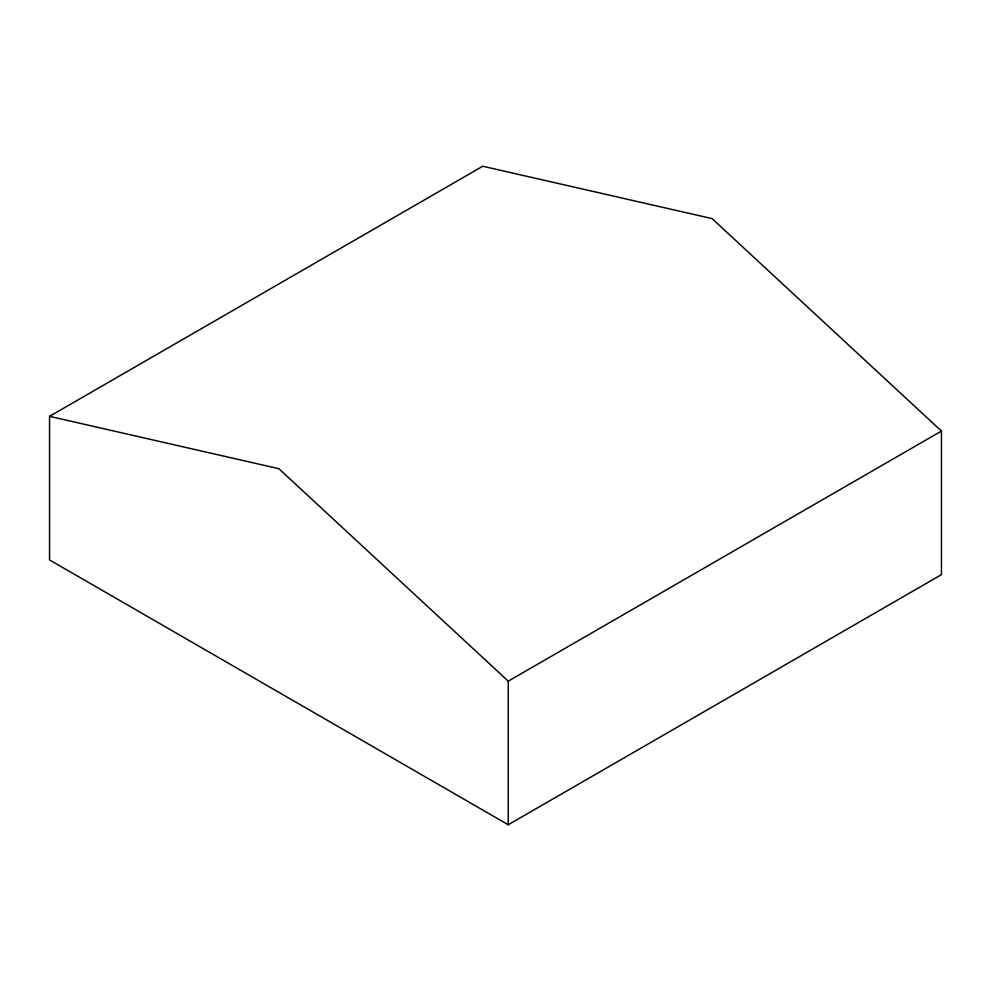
<?xml version="1.0" encoding="UTF-8"?>
<svg xmlns="http://www.w3.org/2000/svg" width="991" height="991" viewBox="0 0 991 991"><rect width="100%" height="100%" fill="white"/><g stroke="black" fill="none" stroke-linecap="round" stroke-linejoin="round"><path stroke-width="1.49" d="M49.55 416.344L482.753 166.24L712.108 218.615L941.45 431.06L941.45 574.656L508.247 824.76L49.55 559.94L49.55 416.344L278.892 468.718L508.247 681.164L508.247 824.76M508.247 681.164L941.45 431.06"/></g></svg>
